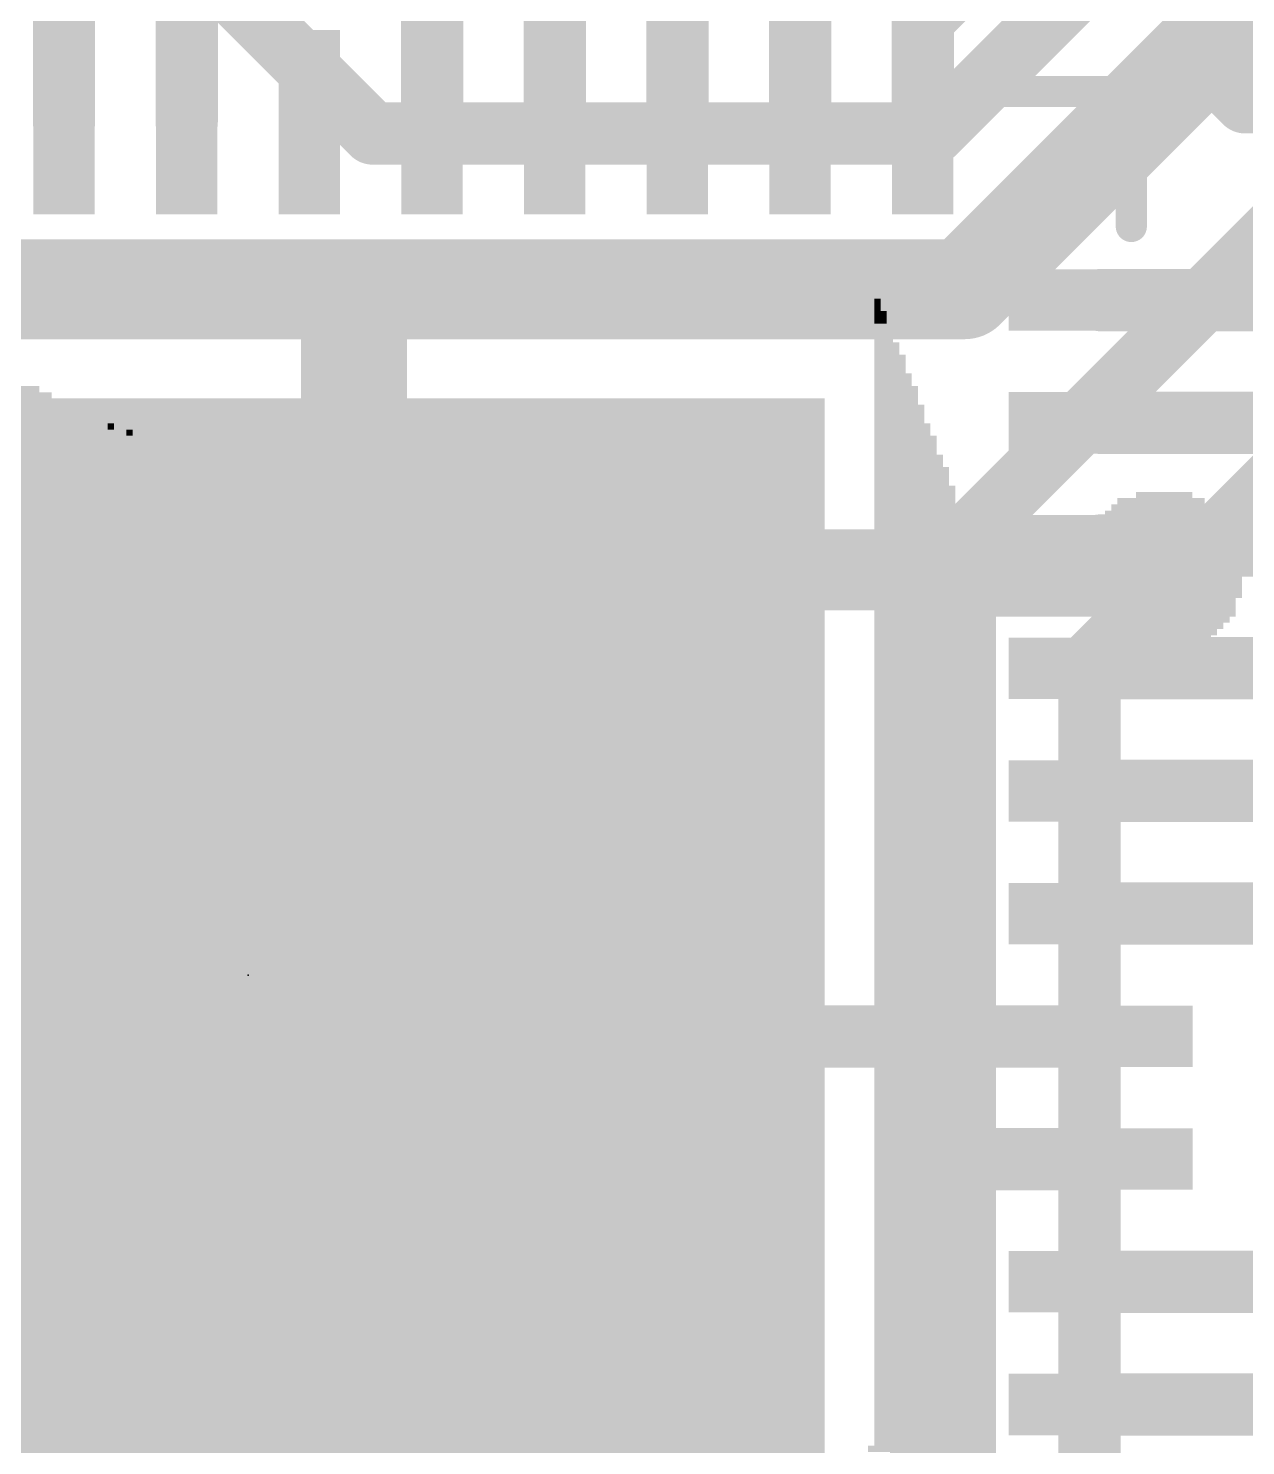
# Model space of a CAD drawing. Extents: x -0.1 to 50.8, y -0.1 to 23.
# Drawn here: x 23.23 to 28.2, y 7.73 to 13.51 of the extents above; entities that cross this region are included whole.
import ezdxf

# ---------------------------------------------------------------- set-up
doc = ezdxf.new("R2010")
doc.units = 0
for name, color, linetype in [('1', 12, 'CONTINUOUS'), ('16', 132, 'CONTINUOUS'), ('18', 110, 'CONTINUOUS'), ('21', 40, 'CONTINUOUS'), ('22', 6, 'CONTINUOUS'), ('23', 40, 'CONTINUOUS')]:
    doc.layers.add(name, color=color, linetype=linetype)

# ---------------------------------------------------------------- blocks, each defined once
blk = doc.blocks.new('RECT')
blk.add_solid([(-0.5, -0.5), (0.5, -0.5), (-0.5, 0.5), (0.5, 0.5)])
blk = doc.blocks.new('ROUNDV')
at = {"const_width": 0.5}
blk.add_lwpolyline([(0, -0.25, 1), (0, 0.25, 1), (0, -0.25)], format="xyb", dxfattribs=at)

msp = doc.modelspace()

# ---------------------------------------------------------------- linework, layer by layer
at = {"layer": '1', "const_width": 0.254}
for points in [[(28.067, 20.193), (28.067, 13.335)], [(25.38, 13.127), (25.38, 17.165)], [(24.88, 13.127), (24.88, 16.395)], [(25.88, 13.127), (25.88, 15.847)], [(23.88, 13.127), (23.88, 15.363)], [(23.38, 13.127), (23.38, 14.593)], [(26.38, 13.127), (26.38, 14.569)], [(26.88, 13.545), (27.559, 14.224)], [(26.88, 13.127), (26.88, 13.545)], [(28.067, 13.335), (28.194, 13.208)], [(28.194, 13.208), (29.083, 13.208)], [(27.605, 12.402), (29.42, 12.402)], [(21.88, 11.902), (24.13, 9.652)], [(27.605, 11.902), (30.643, 11.902)], [(27.605, 11.402), (30.254, 11.402)], [(27.605, 10.902), (30.0174, 10.902)], [(27.605, 10.402), (29.603, 10.402)], [(20.655, 9.902), (23.88, 9.902)], [(23.88, 9.902), (24.13, 9.652)], [(27.605, 9.902), (28.325, 9.902)], [(23.38, 8.902), (24.13, 9.652)], [(24.38, 9.402), (24.13, 9.652)], [(27.605, 9.402), (24.38, 9.402)], [(23.38, 8.902), (23.368, 8.89)], [(23.368, 8.89), (23.368, 7.874)], [(23.38, 6.177), (23.38, 8.902)], [(27.605, 8.902), (26.8732, 8.902)], [(26.8732, 8.902), (26.8732, 6.9342)], [(27.605, 8.402), (29.444, 8.402)], [(27.605, 7.902), (29.055, 7.902)]]:
    msp.add_lwpolyline(points, dxfattribs=at)
at = {"layer": '1', "const_width": 0.127}
for points in [[(26.9435, 13.545, 1), (26.8165, 13.545)], [(26.8351, 13.5899, 1), (26.9249, 13.5001)], [(28.1119, 13.3799, 1), (28.0221, 13.2901)], [(28.0035, 13.335, 1), (28.1305, 13.335)], [(28.194, 13.2715, 1), (28.194, 13.1445)], [(28.1491, 13.1631, 1), (28.2389, 13.2529)], [(23.3165, 13.127, 1), (23.4435, 13.127)], [(23.8165, 13.127, 1), (23.9435, 13.127)], [(24.8165, 13.127, 1), (24.9435, 13.127)], [(25.3165, 13.127, 1), (25.4435, 13.127)], [(25.8165, 13.127, 1), (25.9435, 13.127)], [(26.3165, 13.127, 1), (26.4435, 13.127)], [(26.8165, 13.127, 1), (26.9435, 13.127)], [(27.605, 12.4655, 1), (27.605, 12.3385)], [(27.605, 11.9655, 1), (27.605, 11.8385)], [(27.605, 11.4655, 1), (27.605, 11.3385)], [(27.605, 10.9655, 1), (27.605, 10.8385)], [(27.605, 10.4655, 1), (27.605, 10.3385)], [(23.9249, 9.9469, 1), (23.8351, 9.8571)], [(23.88, 9.8385, 1), (23.88, 9.9655)], [(27.605, 9.9655, 1), (27.605, 9.8385)], [(24.1749, 9.6969, 1), (24.0851, 9.6071)], [(24.1749, 9.6071, 1), (24.0851, 9.6969)], [(24.0851, 9.6071, 1), (24.1749, 9.6969)], [(24.0851, 9.6071, 1), (24.1749, 9.6969)], [(24.38, 9.4655, 1), (24.38, 9.3385)], [(27.605, 9.3385, 1), (27.605, 9.4655)], [(24.3351, 9.3571, 1), (24.4249, 9.4469)], [(23.4315, 8.89, 1), (23.3045, 8.89)], [(23.4435, 8.902, 1), (23.3165, 8.902)], [(23.3351, 8.9469, 1), (23.4249, 8.8571)], [(23.4249, 8.8571, 1), (23.3351, 8.9469)], [(26.8732, 8.9655, 1), (26.8732, 8.8385)], [(26.9367, 8.902, 1), (26.8097, 8.902)], [(27.605, 8.8385, 1), (27.605, 8.9655)], [(23.3231, 8.9349, 1), (23.4129, 8.8451)], [(27.605, 8.4655, 1), (27.605, 8.3385)], [(27.605, 7.9655, 1), (27.605, 7.8385)], [(23.3045, 7.874, 1), (23.4315, 7.874)]]:
    msp.add_lwpolyline(points, format="xyb", dxfattribs=at)
at = {"layer": '16'}
for points, const_width in [([(27.051, 12.446), (29.083, 14.478)], 0.4064), ([(28.067, 14.224), (26.924, 13.081)], 0.254), ([(24.638, 13.081), (24.003, 13.716)], 0.254), ([(27.051, 11.43), (28.829, 13.208)], 0.254), ([(26.924, 13.081), (24.638, 13.081)], 0.254), ([(22.606, 12.446), (27.051, 12.446)], 0.4064), ([(28.956, 12.319), (27.559, 10.922)], 0.254), ([(27.051, 11.43), (27.051, 5.715)], 0.254), ([(27.559, 10.922), (27.559, 6.477)], 0.254)]:
    msp.add_lwpolyline(points, dxfattribs=dict(at, const_width=const_width))
for points, const_width in [([(24.638, 13.1445, 1), (24.638, 13.0175)], 0.127), ([(24.5931, 13.0361, 1), (24.6829, 13.1259)], 0.127), ([(26.8791, 13.1259, 1), (26.9689, 13.0361)], 0.127), ([(26.924, 13.0175, 1), (26.924, 13.1445)], 0.127), ([(27.051, 12.3444, 1), (27.051, 12.5476)], 0.2032), ([(26.9792, 12.5178, 1), (27.1228, 12.3742)], 0.2032), ([(27.1145, 11.43, 1), (26.9875, 11.43)], 0.127), ([(27.0061, 11.4749, 1), (27.0959, 11.3851)], 0.127), ([(27.6225, 10.922, 1), (27.4955, 10.922)], 0.127), ([(27.5141, 10.9669, 1), (27.6039, 10.8771)], 0.127)]:
    msp.add_lwpolyline(points, format="xyb", dxfattribs=dict(at, const_width=const_width))
at = {"layer": '21', "const_width": 0.127}
for points in [[(27.18, 13.252), (27.73, 13.252)], [(27.73, 13.252), (27.73, 12.702)]]:
    msp.add_lwpolyline(points, dxfattribs=at)
at = {"layer": '21', "const_width": 0.0635}
for points in [[(27.18, 13.2838, 1), (27.18, 13.2203)], [(27.7617, 13.252, 1), (27.6983, 13.252)], [(27.73, 13.2203, 1), (27.73, 13.2838)], [(27.6983, 12.702, 1), (27.7617, 12.702)]]:
    msp.add_lwpolyline(points, format="xyb", dxfattribs=at)
at = {"layer": '23'}
msp.add_point((24.13, 9.652), dxfattribs=at)

# ---------------------------------------------------------------- block references
at = {"layer": '1', "xscale": 0.75, "yscale": 0.25}
for p, rotation in [((23.38, 13.127), 270), ((23.88, 13.127), 270), ((24.38, 13.127), 270), ((24.88, 13.127), 270), ((25.38, 13.127), 270), ((25.88, 13.127), 270), ((26.38, 13.127), 270), ((26.88, 13.127), 270), ((27.605, 12.402), 180), ((27.605, 11.902), 180), ((27.605, 11.402), 180), ((27.605, 10.902), 180), ((27.605, 10.402), 180), ((27.605, 9.902), 180), ((27.605, 9.402), 180), ((27.605, 8.902), 180), ((27.605, 8.402), 180), ((27.605, 7.902), 180)]:
    msp.add_blockref('RECT', p, dxfattribs=dict(at, rotation=rotation))
at = {"layer": '1', "xscale": 4.7, "yscale": 4.7}
msp.add_blockref('RECT', (24.13, 9.652), dxfattribs=at)
at = {"layer": '18', "xscale": 0.9064, "yscale": 0.9064}
for p in [(24.13, 11.43), (24.13, 11.43), (25.908, 9.525), (25.908, 9.525), (23.368, 7.874), (23.368, 7.874)]:
    msp.add_blockref('ROUNDV', p, dxfattribs=at)
at = {"layer": '22', "yscale": 0.0254, "rotation": 180}
for p, xscale in [((24.5618, 12.4206), 0.4318), ((24.5618, 12.3952), 0.4318), ((24.5618, 12.3698), 0.4318), ((26.6954, 12.3952), 0.0254), ((26.6954, 12.3698), 0.0254), ((24.5618, 12.3444), 0.4318), ((24.5618, 12.319), 0.4318), ((24.5618, 12.2936), 0.4318), ((26.7081, 12.3444), 0.0508), ((26.7081, 12.319), 0.0508), ((26.7208, 12.2936), 0.0762), ((24.5618, 12.2682), 0.4318), ((24.5618, 12.2428), 0.4318), ((26.7208, 12.2682), 0.0762), ((26.7208, 12.2428), 0.0762), ((24.5618, 12.2174), 0.4318), ((24.5618, 12.192), 0.4318), ((26.7335, 12.2174), 0.1016), ((26.7335, 12.192), 0.1016), ((24.5618, 12.1666), 0.4318), ((24.5618, 12.1412), 0.4318), ((24.5618, 12.1158), 0.4318), ((26.7462, 12.1666), 0.127), ((26.7462, 12.1412), 0.127), ((26.7462, 12.1158), 0.127), ((24.5618, 12.0904), 0.4318), ((24.5618, 12.065), 0.4318), ((26.7589, 12.0904), 0.1524), ((26.7589, 12.065), 0.1524), ((23.114, 12.0396), 0.3302), ((23.1775, 12.0142), 0.3048), ((24.5618, 12.0396), 0.4318), ((24.5618, 12.0142), 0.4318), ((26.7716, 12.0396), 0.1778), ((26.7716, 12.0142), 0.1778), ((23.2537, 11.9888), 0.254), ((23.3299, 11.9634), 0.2032), ((24.5618, 11.9888), 0.4318), ((24.6253, 11.9634), 0.3048), ((26.7716, 11.9888), 0.1778), ((26.7843, 11.9634), 0.2032), ((23.4061, 11.938), 0.1524), ((23.4823, 11.9126), 0.1016), ((23.5712, 11.8872), 0.0254), ((24.7015, 11.938), 0.1524), ((26.7843, 11.938), 0.2032), ((26.7843, 11.9126), 0.2032), ((26.797, 11.8872), 0.2286), ((23.6474, 11.8618), 0.0254), ((23.7363, 11.8364), 0.1016), ((26.797, 11.8618), 0.2286), ((26.8097, 11.8364), 0.254), ((23.8252, 11.811), 0.127), ((23.9141, 11.7856), 0.2032), ((26.8097, 11.811), 0.254), ((26.8097, 11.7856), 0.254), ((24.003, 11.7602), 0.2794), ((24.1173, 11.7348), 0.3556), ((26.8224, 11.7602), 0.2794), ((26.8224, 11.7348), 0.2794), ((24.2062, 11.7094), 0.4318), ((24.3205, 11.684), 0.508), ((24.4221, 11.6586), 0.6096), ((26.8351, 11.7094), 0.3048), ((26.8351, 11.684), 0.3048), ((26.8351, 11.6586), 0.3048), ((24.5491, 11.6332), 0.7112), ((24.6634, 11.6078), 0.8382), ((26.8478, 11.6332), 0.3302), ((26.8478, 11.6078), 0.3302), ((27.8638, 11.6078), 0.2286), ((22.2504, 11.557), 2.413), ((22.225, 11.5824), 2.2098), ((24.8793, 11.557), 1.27), ((24.8031, 11.5824), 0.9652), ((26.8478, 11.5824), 0.3302), ((26.8605, 11.557), 0.3556), ((27.8638, 11.557), 0.4318), ((27.8511, 11.5824), 0.3556), ((22.2123, 11.5062), 2.6416), ((22.2631, 11.5316), 2.5908), ((24.8793, 11.5062), 2.3876), ((25.146, 11.4808), 2.667), ((24.8285, 11.5316), 1.8796), ((26.8605, 11.5316), 0.3556), ((26.8732, 11.5062), 0.381), ((26.8732, 11.4808), 0.381), ((27.8511, 11.4808), 0.5588), ((27.8638, 11.5062), 0.5334), ((27.8638, 11.5316), 0.4826), ((26.0477, 11.4554), 4.2164), ((26.1112, 11.43), 4.0894), ((26.1874, 11.4046), 3.9878), ((26.2636, 11.3792), 3.8354), ((26.2636, 11.3538), 3.8354), ((26.2636, 11.3284), 3.8354), ((24.5618, 11.303), 0.4318), ((24.5618, 11.2776), 0.4318), ((24.5618, 11.2522), 0.4318), ((26.4922, 11.303), 3.3782), ((26.5811, 11.2776), 3.2004), ((26.6827, 11.2522), 2.9972), ((24.5618, 11.2268), 0.4318), ((24.5618, 11.2014), 0.4318), ((26.7843, 11.2268), 2.794), ((26.8986, 11.2014), 2.5654), ((24.5618, 11.176), 0.4318), ((24.5618, 11.1506), 0.4318), ((27.0256, 11.176), 2.2606), ((27.2034, 11.1506), 1.905), ((24.5618, 11.1252), 0.4318), ((24.5618, 11.0998), 0.4318), ((27.4193, 11.1252), 1.4732), ((26.8986, 11.0998), 0.4318), ((27.8638, 11.0998), 0.5334), ((24.5618, 11.0744), 0.4318), ((24.5618, 11.049), 0.4318), ((24.5618, 11.0236), 0.4318), ((26.8986, 11.0744), 0.4318), ((26.8986, 11.049), 0.4318), ((26.8986, 11.0236), 0.4318), ((27.8638, 11.0744), 0.4826), ((27.8638, 11.049), 0.4318), ((27.8638, 11.0236), 0.381), ((24.5618, 10.9982), 0.4318), ((24.5618, 10.9728), 0.4318), ((26.8986, 10.9982), 0.4318), ((26.8986, 10.9728), 0.4318), ((27.8638, 10.9982), 0.2794), ((27.8638, 10.9728), 0.127), ((24.5618, 10.9474), 0.4318), ((24.5618, 10.922), 0.4318), ((26.8986, 10.9474), 0.4318), ((26.8986, 10.922), 0.4318), ((24.5618, 10.8966), 0.4318), ((24.5618, 10.8712), 0.4318), ((24.5618, 10.8458), 0.4318), ((26.8986, 10.8966), 0.4318), ((26.8986, 10.8712), 0.4318), ((26.8986, 10.8458), 0.4318), ((24.5618, 10.8204), 0.4318), ((24.5618, 10.795), 0.4318), ((26.8986, 10.8204), 0.4318), ((26.8986, 10.795), 0.4318), ((24.5618, 10.7696), 0.4318), ((24.5618, 10.7442), 0.4318), ((26.8986, 10.7696), 0.4318), ((26.8986, 10.7442), 0.4318), ((24.5618, 10.7188), 0.4318), ((24.5618, 10.6934), 0.4318), ((26.8986, 10.7188), 0.4318), ((26.8986, 10.6934), 0.4318), ((24.5618, 10.668), 0.4318), ((24.5618, 10.6426), 0.4318), ((24.5618, 10.6172), 0.4318), ((26.8986, 10.668), 0.4318), ((26.8986, 10.6426), 0.4318), ((26.8986, 10.6172), 0.4318), ((22.9362, 10.5664), 1.0414), ((22.9235, 10.5918), 0.8636), ((24.5618, 10.5918), 0.4318), ((24.5618, 10.5664), 0.4318), ((26.8986, 10.5918), 0.4318), ((26.8986, 10.5664), 0.4318), ((22.9489, 10.5156), 1.3208), ((22.9362, 10.541), 1.1938), ((24.5618, 10.541), 0.4318), ((24.5618, 10.5156), 0.4318), ((26.8986, 10.541), 0.4318), ((26.8986, 10.5156), 0.4318), ((22.9743, 10.4648), 1.524), ((22.9489, 10.4902), 1.4224), ((24.5618, 10.4902), 0.4318), ((24.5618, 10.4648), 0.4318), ((26.8986, 10.4902), 0.4318), ((26.8986, 10.4648), 0.4318), ((22.9997, 10.3886), 1.778), ((22.987, 10.414), 1.7018), ((22.9743, 10.4394), 1.6256), ((24.5618, 10.4394), 0.4318), ((24.5618, 10.414), 0.4318), ((24.5618, 10.3886), 0.4318), ((26.8986, 10.4394), 0.4318), ((26.8986, 10.414), 0.4318), ((26.8986, 10.3886), 0.4318), ((23.0251, 10.3378), 1.9304), ((23.0124, 10.3632), 1.8542), ((24.5618, 10.3632), 0.4318), ((24.5618, 10.3378), 0.4318), ((26.8986, 10.3632), 0.4318), ((26.8986, 10.3378), 0.4318), ((23.0505, 10.287), 2.0828), ((23.0378, 10.3124), 2.0066), ((24.5618, 10.3124), 0.4318), ((24.5618, 10.287), 0.4318), ((26.8986, 10.3124), 0.4318), ((26.8986, 10.287), 0.4318), ((23.0632, 10.2362), 2.2098), ((23.0632, 10.2616), 2.159), ((23.7363, 10.2108), 0.9652), ((24.5618, 10.2616), 0.4318), ((24.5618, 10.2362), 0.4318), ((24.5618, 10.2108), 0.4318), ((26.8986, 10.2616), 0.4318), ((26.8986, 10.2362), 0.4318), ((26.8986, 10.2108), 0.4318), ((23.8379, 10.1854), 0.8636), ((23.9141, 10.16), 0.8128), ((24.5618, 10.1854), 0.4318), ((24.5618, 10.16), 0.4318), ((26.8986, 10.1854), 0.4318), ((26.8986, 10.16), 0.4318), ((24.1935, 10.1346), 1.1684), ((24.2316, 10.1092), 1.0922), ((26.8986, 10.1346), 0.4318), ((26.8986, 10.1092), 0.4318), ((24.2697, 10.0838), 1.016), ((24.2951, 10.0584), 0.9652), ((26.8986, 10.0838), 0.4318), ((26.8986, 10.0584), 0.4318), ((24.3332, 10.033), 0.889), ((24.3586, 10.0076), 0.8382), ((24.384, 9.9822), 0.7874), ((26.8986, 10.033), 0.4318), ((26.8986, 10.0076), 0.4318), ((26.8986, 9.9822), 0.4318), ((24.4094, 9.9568), 0.7366), ((24.4475, 9.9314), 0.6604), ((26.8986, 9.9568), 0.4318), ((26.8986, 9.9314), 0.4318), ((24.4729, 9.906), 0.6096), ((24.4983, 9.8806), 0.5588), ((26.8986, 9.906), 0.4318), ((26.8986, 9.8806), 0.4318), ((24.5237, 9.8552), 0.508), ((24.5491, 9.8298), 0.4572), ((26.8986, 9.8552), 0.4318), ((26.8986, 9.8298), 0.4318), ((24.5618, 9.8044), 0.4318), ((24.5618, 9.779), 0.4318), ((24.5618, 9.7536), 0.4318), ((26.8986, 9.8044), 0.4318), ((26.8986, 9.779), 0.4318), ((26.8986, 9.7536), 0.4318), ((24.5618, 9.7282), 0.4318), ((24.5618, 9.7028), 0.4318), ((26.8986, 9.7282), 0.4318), ((26.8986, 9.7028), 0.4318), ((24.5618, 9.6774), 0.4318), ((24.5618, 9.652), 0.4318), ((26.8986, 9.6774), 0.4318), ((26.8986, 9.652), 0.4318), ((24.5618, 9.6266), 0.4318), ((24.5618, 9.6012), 0.4318), ((24.5618, 9.5758), 0.4318), ((26.8986, 9.6266), 0.4318), ((26.8986, 9.6012), 0.4318), ((26.8986, 9.5758), 0.4318), ((24.5618, 9.5504), 0.4318), ((24.5618, 9.525), 0.4318), ((26.8986, 9.5504), 0.4318), ((26.8986, 9.525), 0.4318), ((24.5618, 9.4996), 0.4318), ((24.5618, 9.4742), 0.4318), ((26.8986, 9.4996), 0.4318), ((26.8986, 9.4742), 0.4318), ((24.5618, 9.4488), 0.4318), ((24.5618, 9.4234), 0.4318), ((26.8986, 9.4488), 0.4318), ((26.8986, 9.4234), 0.4318), ((24.5618, 9.398), 0.4318), ((24.5618, 9.3726), 0.4318), ((24.5618, 9.3472), 0.4318), ((26.8986, 9.398), 0.4318), ((26.8986, 9.3726), 0.4318), ((26.8986, 9.3472), 0.4318), ((24.5618, 9.3218), 0.4318), ((24.5618, 9.2964), 0.4318), ((26.8986, 9.3218), 0.4318), ((26.8986, 9.2964), 0.4318), ((24.5618, 9.271), 0.4318), ((24.5618, 9.2456), 0.4318), ((26.8986, 9.271), 0.4318), ((26.8986, 9.2456), 0.4318), ((24.5618, 9.2202), 0.4318), ((24.5618, 9.1948), 0.4318), ((26.8986, 9.2202), 0.4318), ((26.8986, 9.1948), 0.4318), ((24.5618, 9.1694), 0.4318), ((24.5618, 9.144), 0.4318), ((24.5618, 9.1186), 0.4318), ((26.8986, 9.1694), 0.4318), ((26.8986, 9.144), 0.4318), ((26.8986, 9.1186), 0.4318), ((24.5618, 9.0932), 0.4318), ((24.5618, 9.0678), 0.4318), ((26.8986, 9.0932), 0.4318), ((26.8986, 9.0678), 0.4318), ((24.5618, 9.0424), 0.4318), ((24.5618, 9.017), 0.4318), ((26.8986, 9.0424), 0.4318), ((26.8986, 9.017), 0.4318), ((24.5618, 8.9916), 0.4318), ((24.5618, 8.9662), 0.4318), ((24.5618, 8.9408), 0.4318), ((26.8986, 8.9916), 0.4318), ((26.8986, 8.9662), 0.4318), ((26.8986, 8.9408), 0.4318), ((24.5618, 8.9154), 0.4318), ((24.5618, 8.89), 0.4318), ((26.8986, 8.9154), 0.4318), ((26.8986, 8.89), 0.4318), ((24.5618, 8.8646), 0.4318), ((24.5618, 8.8392), 0.4318), ((26.8986, 8.8646), 0.4318), ((26.8986, 8.8392), 0.4318), ((24.5618, 8.8138), 0.4318), ((24.5618, 8.7884), 0.4318), ((26.8986, 8.8138), 0.4318), ((26.8986, 8.7884), 0.4318), ((24.5618, 8.763), 0.4318), ((24.5618, 8.7376), 0.4318), ((24.5618, 8.7122), 0.4318), ((26.8986, 8.763), 0.4318), ((26.8986, 8.7376), 0.4318), ((26.8986, 8.7122), 0.4318), ((24.5618, 8.6868), 0.4318), ((24.5618, 8.6614), 0.4318), ((26.8986, 8.6868), 0.4318), ((26.8986, 8.6614), 0.4318), ((24.5618, 8.636), 0.4318), ((24.5618, 8.6106), 0.4318), ((26.8986, 8.636), 0.4318), ((26.8986, 8.6106), 0.4318), ((24.5618, 8.5852), 0.4318), ((24.5618, 8.5598), 0.4318), ((26.8986, 8.5852), 0.4318), ((26.8986, 8.5598), 0.4318), ((24.5618, 8.5344), 0.4318), ((24.5618, 8.509), 0.4318), ((24.5618, 8.4836), 0.4318), ((26.8986, 8.5344), 0.4318), ((26.8986, 8.509), 0.4318), ((26.8986, 8.4836), 0.4318), ((24.5618, 8.4582), 0.4318), ((24.5618, 8.4328), 0.4318), ((26.8986, 8.4582), 0.4318), ((26.8986, 8.4328), 0.4318), ((24.5618, 8.4074), 0.4318), ((24.5618, 8.382), 0.4318), ((26.8986, 8.4074), 0.4318), ((26.8986, 8.382), 0.4318), ((24.5618, 8.3566), 0.4318), ((24.5618, 8.3312), 0.4318), ((24.5618, 8.3058), 0.4318), ((26.8986, 8.3566), 0.4318), ((26.8986, 8.3312), 0.4318), ((26.8986, 8.3058), 0.4318), ((24.5618, 8.2804), 0.4318), ((24.5618, 8.255), 0.4318), ((26.8986, 8.2804), 0.4318), ((26.8986, 8.255), 0.4318), ((24.5618, 8.2296), 0.4318), ((24.5618, 8.2042), 0.4318), ((26.8986, 8.2296), 0.4318), ((26.8986, 8.2042), 0.4318), ((24.5618, 8.1788), 0.4318), ((24.5618, 8.1534), 0.4318), ((26.8986, 8.1788), 0.4318), ((26.8986, 8.1534), 0.4318), ((24.5618, 8.128), 0.4318), ((24.5618, 8.1026), 0.4318), ((24.5618, 8.0772), 0.4318), ((26.8986, 8.128), 0.4318), ((26.8986, 8.1026), 0.4318), ((26.8986, 8.0772), 0.4318), ((24.5618, 8.0518), 0.4318), ((24.5618, 8.0264), 0.4318), ((26.8986, 8.0518), 0.4318), ((26.8986, 8.0264), 0.4318), ((24.5618, 8.001), 0.4318), ((24.5618, 7.9756), 0.4318), ((26.8986, 8.001), 0.4318), ((26.8986, 7.9756), 0.4318), ((24.5618, 7.9502), 0.4318), ((24.5618, 7.9248), 0.4318), ((24.5618, 7.8994), 0.4318), ((26.8986, 7.9502), 0.4318), ((26.8986, 7.9248), 0.4318), ((26.8986, 7.8994), 0.4318), ((24.5618, 7.874), 0.4318), ((24.5618, 7.8486), 0.4318), ((26.8986, 7.874), 0.4318), ((26.8859, 7.8486), 0.4064), ((24.5618, 7.8232), 0.4318), ((24.5618, 7.7978), 0.4318), ((26.8859, 7.8232), 0.4064), ((26.8859, 7.7978), 0.4064), ((24.5618, 7.7724), 0.4318), ((24.5618, 7.747), 0.4318), ((26.8859, 7.7724), 0.4064), ((26.8859, 7.747), 0.4064), ((24.5618, 7.7216), 0.4318), ((26.8732, 7.7216), 0.4318)]:
    msp.add_blockref('RECT', p, dxfattribs=dict(at, xscale=xscale))

doc.saveas('drawing.dxf')
